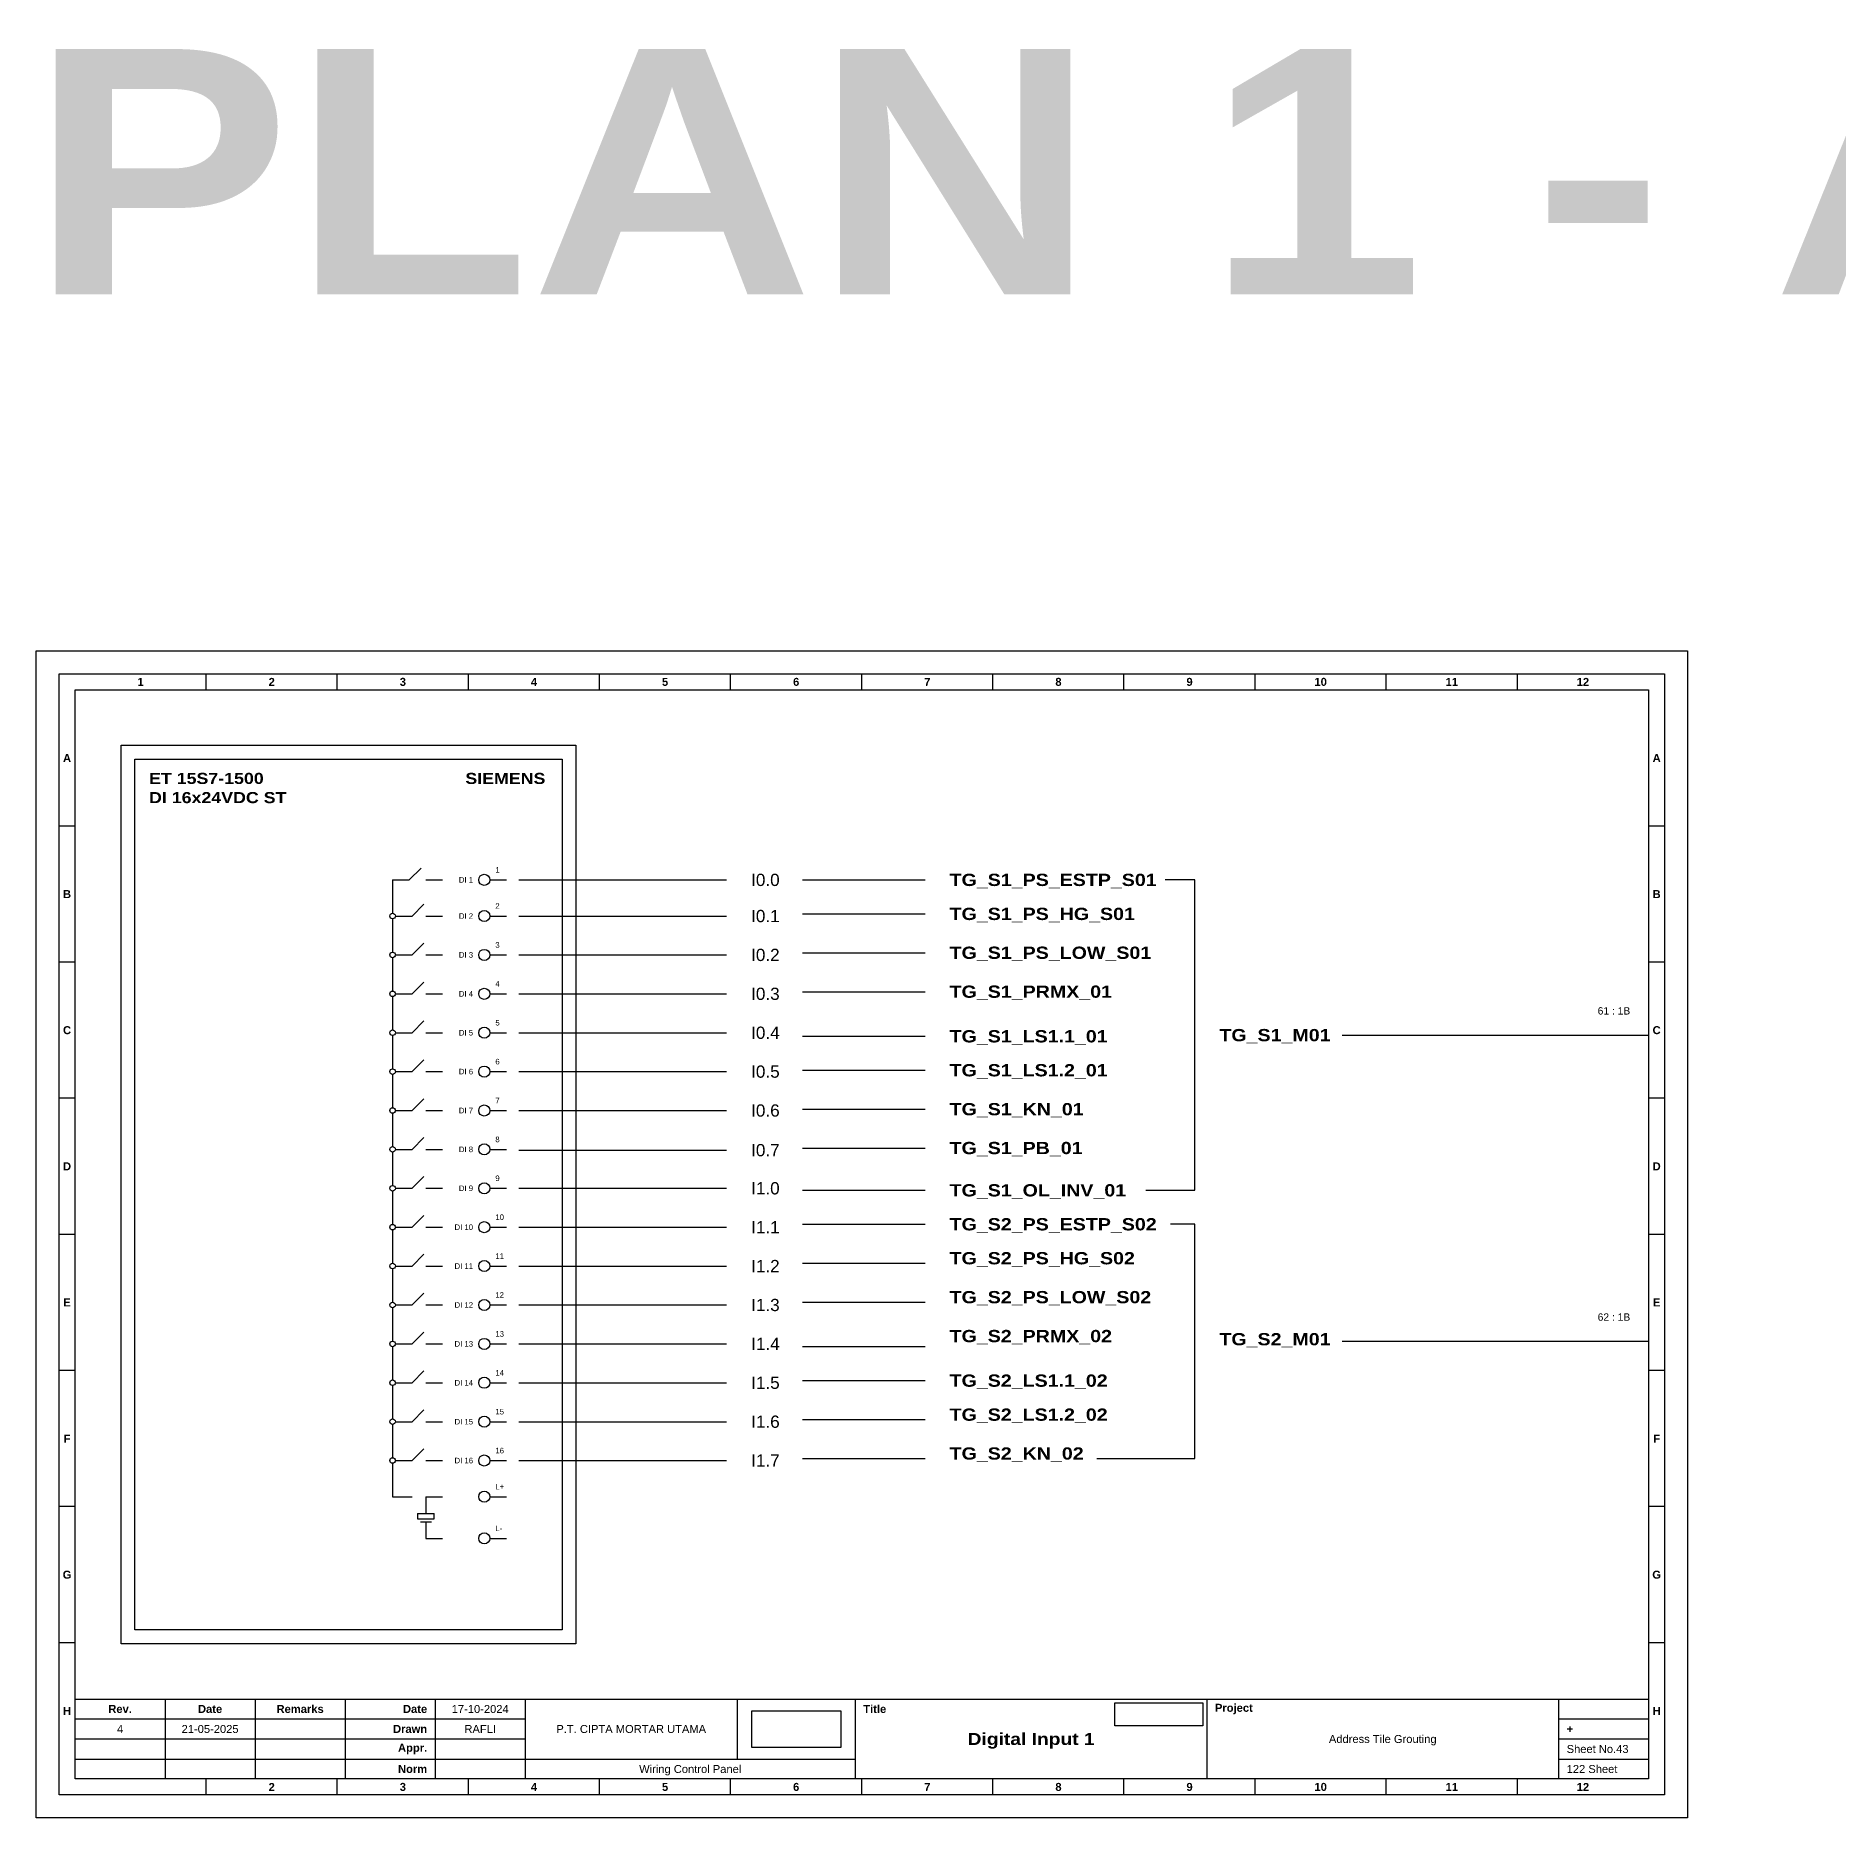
# Model space of a CAD drawing. Header units: centimetres. Extents: x 2030 to 3543, y 1923 to 3402.
# Drawn here: x 2030.3 to 2324.3, y 3111.6 to 3402.3 of the extents above; entities that cross this region are included whole.
import ezdxf
from ezdxf.enums import TextEntityAlignment as Align

# ---------------------------------------------------------------- set-up
doc = ezdxf.new("R2010")
doc.units = ezdxf.units.CM
doc.header["$MEASUREMENT"] = 0
doc.styles.add('Bold', font='ariblk.ttf', dxfattribs={"height": 25.4})
doc.styles.get("Standard").update_dxf_attribs({"font": 'arial.ttf'})
picture_1 = doc.add_image_def('image1.png', size_in_pixel=(2048, 847))
picture_2 = doc.add_image_def('image2.png', size_in_pixel=(2092, 542))

# ---------------------------------------------------------------- blocks, each defined once
blk = doc.blocks.new('KOP MU PROJECT')
at = {"color": 6, "ltscale": 50}
for p, q in [((27.74, 184.05), (27.74, 186.66)), ((49.13, 184.05), (49.13, 186.66)), ((70.51, 184.05), (70.51, 186.66)), ((91.89, 184.05), (91.89, 186.66)), ((113.27, 184.05), (113.27, 186.66)), ((134.66, 184.05), (134.66, 186.66)), ((156.04, 184.05), (156.04, 186.66)), ((177.42, 184.05), (177.42, 186.66)), ((198.8, 184.05), (198.8, 186.66)), ((220.19, 184.05), (220.19, 186.66)), ((241.57, 184.05), (241.57, 186.66)), ((6.36, 161.84), (3.75, 161.84)), ((265.59, 161.84), (262.98, 161.84)), ((6.36, 139.63), (3.75, 139.63)), ((265.59, 139.63), (262.98, 139.63)), ((6.36, 117.42), (3.75, 117.42)), ((265.59, 117.42), (262.98, 117.42)), ((6.36, 95.22), (3.75, 95.22)), ((265.59, 95.22), (262.98, 95.22)), ((6.36, 73.01), (3.75, 73.01)), ((265.59, 73.01), (262.98, 73.01)), ((6.36, 50.8), (3.75, 50.8)), ((265.59, 50.8), (262.98, 50.8)), ((6.36, 28.59), (3.75, 28.59)), ((265.59, 28.59), (262.98, 28.59)), ((27.74, 3.75), (27.74, 6.36)), ((49.13, 3.75), (49.13, 6.36)), ((70.51, 3.75), (70.51, 6.36)), ((91.89, 3.75), (91.89, 6.36)), ((113.27, 3.75), (113.27, 6.36)), ((134.66, 3.75), (134.66, 6.36)), ((156.04, 3.75), (156.04, 6.36)), ((177.42, 3.75), (177.42, 6.36)), ((198.8, 3.75), (198.8, 6.36)), ((220.19, 3.75), (220.19, 6.36)), ((241.57, 3.75), (241.57, 6.36))]:
    blk.add_line(p, q, dxfattribs=at)
at = {"ltscale": 50}
for p, q in [((6.36, 19.41), (262.98, 19.41)), ((21.04, 19.41), (21.04, 6.36)), ((35.72, 19.41), (35.72, 6.36)), ((50.41, 19.41), (50.41, 6.36)), ((65.09, 19.41), (65.09, 6.36)), ((79.77, 19.41), (79.77, 6.36)), ((114.35, 19.41), (114.35, 9.62)), ((133.6, 19.41), (133.6, 6.36)), ((190.95, 19.41), (190.95, 6.36)), ((248.3, 19.41), (248.3, 6.36)), ((6.36, 16.15), (79.77, 16.15)), ((248.3, 16.15), (262.98, 16.15)), ((6.36, 12.89), (79.77, 12.89)), ((248.3, 12.89), (262.98, 12.89)), ((6.36, 9.62), (133.6, 9.62)), ((248.3, 9.62), (262.98, 9.62))]:
    blk.add_line(p, q, dxfattribs=at)
at = {"color": 1, "ltscale": 50}
blk.add_lwpolyline([(269.34, 0), (0, 0), (0, 190.41), (269.34, 190.41)], close=True, dxfattribs=at)
at = {"color": 6, "ltscale": 50}
for points in [[(265.59, 3.75), (3.75, 3.75), (3.75, 186.66), (265.59, 186.66)], [(262.98, 6.36), (6.36, 6.36), (6.36, 184.05), (262.98, 184.05)]]:
    blk.add_lwpolyline(points, close=True, dxfattribs=at)
at = {"ltscale": 50, "char_height": 1.305, "attachment_point": 4}
for s, width, heights, insert in [('\\pxqc;{\\fArial|b1|i0|c0|p34;1}', 21.3825, [2.51], (6.36, 185.36)), ('\\pxqc;{\\fArial|b1|i0|c0|p34;2}', 21.3825, [2.51], (27.74, 185.36)), ('\\pxqc;{\\fArial|b1|i0|c0|p34;3}', 21.3825, [2.51], (49.13, 185.36)), ('\\pxqc;{\\fArial|b1|i0|c0|p34;4}', 21.3825, [2.51], (70.51, 185.36)), ('\\pxqc;{\\fArial|b1|i0|c0|p34;5}', 21.3825, [2.51], (91.89, 185.36)), ('\\pxqc;{\\fArial|b1|i0|c0|p34;6}', 21.3825, [2.51], (113.27, 185.36)), ('\\pxqc;{\\fArial|b1|i0|c0|p34;7}', 21.3825, [2.51], (134.66, 185.36)), ('\\pxqc;{\\fArial|b1|i0|c0|p34;8}', 21.3825, [2.51], (156.04, 185.36)), ('\\pxqc;{\\fArial|b1|i0|c0|p34;9}', 21.3825, [2.51], (177.42, 185.36)), ('\\pxqc;{\\fArial|b1|i0|c0|p34;10}', 21.3825, [2.51], (198.8, 185.36)), ('\\pxqc;{\\fArial|b1|i0|c0|p34;11}', 21.3825, [2.51], (220.19, 185.36)), ('\\pxqc;{\\fArial|b1|i0|c0|p34;12}', 21.3825, [2.51], (241.57, 185.36)), ('\\pxqc;{\\fArial|b1|i0|c0|p34;A}', 2.61, [2.51], (3.75, 172.95)), ('\\pxqc;{\\fArial|b1|i0|c0|p34;A}', 2.61, [2.51], (262.98, 172.95)), ('\\pxqc;{\\fArial|b1|i0|c0|p34;B}', 2.61, [2.51], (3.75, 150.74)), ('\\pxqc;{\\fArial|b1|i0|c0|p34;B}', 2.61, [2.51], (262.98, 150.74)), ('\\pxqc;{\\fArial|b1|i0|c0|p34;C}', 2.61, [2.51], (3.75, 128.53)), ('\\pxqc;{\\fArial|b1|i0|c0|p34;C}', 2.61, [2.51], (262.98, 128.53)), ('\\pxqc;{\\fArial|b1|i0|c0|p34;D}', 2.61, [2.51], (3.75, 106.32)), ('\\pxqc;{\\fArial|b1|i0|c0|p34;D}', 2.61, [2.51], (262.98, 106.32)), ('\\pxqc;{\\fArial|b1|i0|c0|p34;E}', 2.61, [2.51], (3.75, 84.11)), ('\\pxqc;{\\fArial|b1|i0|c0|p34;E}', 2.61, [2.51], (262.98, 84.11)), ('\\pxqc;{\\fArial|b1|i0|c0|p34;F}', 2.61, [2.51], (3.75, 61.9)), ('\\pxqc;{\\fArial|b1|i0|c0|p34;F}', 2.61, [2.51], (262.98, 61.9)), ('\\pxqc;{\\fArial|b1|i0|c0|p34;G}', 2.61, [2.51], (3.75, 39.69)), ('\\pxqc;{\\fArial|b1|i0|c0|p34;G}', 2.61, [2.51], (262.98, 39.69)), ('\\pxqc;{\\fArial|b1|i0|c0|p34;H}', 2.61, [2.51], (3.75, 17.47)), ('\\pxqc;{\\fArial|b1|i0|c0|p34;Rev.}', 14.6811, [2.88], (6.36, 17.78)), ('\\pxqc;{\\fArial|b1|i0|c0|p34;Date}', 14.6811, [2.88], (21.04, 17.78)), ('\\pxqc;{\\fArial|b1|i0|c0|p34;Remarks}', 14.6811, [2.88], (35.72, 17.78)), ('\\pxqr;{\\fArial|b1|i0|c0|p34;Date}', 13.3761, [2.88], (50.41, 17.78)), ('\\pxql;{\\fArial|b1|i0|c0|p34;Title}', 50.2419, [2.88], (134.9, 17.78)), ('\\pxql;{\\fArial|b1|i0|c0|p34;Project}', 50.2419, [2.88], (192.25, 17.78)), ('\\pxqc;{\\fArial|b1|i0|c0|p34;H}', 2.61, [2.51], (262.98, 17.47)), ('\\pxqr;{\\fArial|b1|i0|c0|p34;Drawn}', 13.3761, [2.88], (50.41, 14.52)), ('\\pxql;{\\fArial|b1|i0|c0|p34;+}', 14.6811, [2.88], (249.61, 14.52)), ('\\pxqr;{\\fArial|b1|i0|c0|p34;Appr.}', 13.3761, [2.88], (50.41, 11.26)), ('\\pxqr;{\\fArial|b1|i0|c0|p34;Norm}', 13.3761, [2.88], (50.41, 7.99)), ('\\pxqc;{\\fArial|b1|i0|c0|p34;2}', 21.3825, [2.51], (27.74, 5.06)), ('\\pxqc;{\\fArial|b1|i0|c0|p34;3}', 21.3825, [2.51], (49.13, 5.06)), ('\\pxqc;{\\fArial|b1|i0|c0|p34;4}', 21.3825, [2.51], (70.51, 5.06)), ('\\pxqc;{\\fArial|b1|i0|c0|p34;5}', 21.3825, [2.51], (91.89, 5.06)), ('\\pxqc;{\\fArial|b1|i0|c0|p34;6}', 21.3825, [2.51], (113.27, 5.06)), ('\\pxqc;{\\fArial|b1|i0|c0|p34;7}', 21.3825, [2.51], (134.66, 5.06)), ('\\pxqc;{\\fArial|b1|i0|c0|p34;8}', 21.3825, [2.51], (156.04, 5.06)), ('\\pxqc;{\\fArial|b1|i0|c0|p34;9}', 21.3825, [2.51], (177.42, 5.06)), ('\\pxqc;{\\fArial|b1|i0|c0|p34;10}', 21.3825, [2.51], (198.8, 5.06)), ('\\pxqc;{\\fArial|b1|i0|c0|p34;11}', 21.3825, [2.51], (220.19, 5.06)), ('\\pxqc;{\\fArial|b1|i0|c0|p34;12}', 21.3825, [2.51], (241.57, 5.06))]:
    blk.add_mtext_dynamic_manual_height_columns(s, width=width, gutter_width=0.0326, heights=heights, dxfattribs=dict(at, insert=insert))
at = {"ltscale": 50}
for tag, p in [('DATECREATED', (72.43, 17.78)), ('REV', (13.7, 14.52)), ('REVDATE', (28.38, 14.52)), ('REMARKS', (43.06, 14.52)), ('DRAWN', (72.43, 14.52)), ('COMPANY', (97.06, 14.52)), ('APPR', (72.43, 11.26)), ('PROJECT', (219.62, 12.89)), ('DESCRIPTION', (162.27, 10.03)), ('NORM', (72.43, 7.99)), ('DRAWINGCATEGORY', (106.68, 7.99))]:
    blk.add_attdef(tag, text='', height=1.3, dxfattribs=at).set_placement(p, align=Align.MIDDLE_CENTER)
at = {"ltscale": 50, "style": 'Bold'}
blk.add_attdef('TITLE', text='', height=1.96, dxfattribs=at).set_placement((162.27, 12.89), align=Align.MIDDLE_CENTER)
at = {"ltscale": 50}
for tag, p in [('SHEETNUMBER', (249.61, 11.26)), ('TOTALSHEET', (249.61, 7.99))]:
    blk.add_attdef(tag, text='', height=1.3, dxfattribs=at).set_placement(p, align=Align.MIDDLE_LEFT)
image = blk.add_image(picture_2, insert=(175.94, 15.04), size_in_units=(14.36, 3.72), dxfattribs=at)
image.dxf.flags = 15
image = blk.add_image(picture_1, insert=(116.72, 11.48), size_in_units=(14.5, 6), dxfattribs=at)
image.dxf.flags = 15

msp = doc.modelspace()

# ---------------------------------------------------------------- linework, layer by layer
at = {"ltscale": 50}
for p, q in [((2091.17, 3264.65), (2093.09, 3266.57)), ((2088.45, 3264.65), (2091.17, 3264.65)), ((2088.45, 3264.65), (2088.45, 3259.21)), ((2093.89, 3264.65), (2096.61, 3264.65)), ((2091.62, 3258.75), (2093.55, 3260.68)), ((2088.45, 3258.3), (2088.45, 3252.86)), ((2088.9, 3258.75), (2091.62, 3258.75)), ((2093.89, 3258.75), (2096.61, 3258.75)), ((2088.45, 3251.95), (2088.45, 3246.51)), ((2088.9, 3252.41), (2091.62, 3252.41)), ((2091.62, 3252.41), (2093.55, 3254.33)), ((2093.89, 3252.41), (2096.61, 3252.41)), ((2088.9, 3246.06), (2091.62, 3246.06)), ((2091.62, 3246.06), (2093.55, 3247.98)), ((2093.89, 3246.06), (2096.61, 3246.06)), ((2088.45, 3245.61), (2088.45, 3240.17)), ((2091.62, 3239.71), (2093.55, 3241.64)), ((2088.45, 3239.26), (2088.45, 3233.82)), ((2088.9, 3239.71), (2091.62, 3239.71)), ((2093.89, 3239.71), (2096.61, 3239.71)), ((2091.62, 3233.37), (2093.55, 3235.29)), ((2088.45, 3232.91), (2088.45, 3227.48)), ((2088.9, 3233.37), (2091.62, 3233.37)), ((2093.89, 3233.37), (2096.61, 3233.37)), ((2091.62, 3227.02), (2093.55, 3228.95)), ((2088.45, 3226.57), (2088.45, 3221.13)), ((2088.9, 3227.02), (2091.62, 3227.02)), ((2093.89, 3227.02), (2096.61, 3227.02)), ((2091.62, 3220.68), (2093.55, 3222.6)), ((2088.45, 3220.22), (2088.45, 3214.78)), ((2088.9, 3220.68), (2091.62, 3220.68)), ((2093.89, 3220.68), (2096.61, 3220.68)), ((2088.45, 3213.88), (2088.45, 3208.44)), ((2088.9, 3214.33), (2091.62, 3214.33)), ((2091.62, 3214.33), (2093.55, 3216.25)), ((2093.89, 3214.33), (2096.61, 3214.33)), ((2088.9, 3207.98), (2091.62, 3207.98)), ((2091.62, 3207.98), (2093.55, 3209.91)), ((2093.89, 3207.98), (2096.61, 3207.98)), ((2088.45, 3207.53), (2088.45, 3202.09)), ((2091.62, 3201.64), (2093.55, 3203.56)), ((2088.45, 3201.18), (2088.45, 3195.74)), ((2088.9, 3201.64), (2091.62, 3201.64)), ((2093.89, 3201.64), (2096.61, 3201.64)), ((2091.62, 3195.29), (2093.55, 3197.21)), ((2088.45, 3194.84), (2088.45, 3189.4)), ((2088.9, 3195.29), (2091.62, 3195.29)), ((2093.89, 3195.29), (2096.61, 3195.29)), ((2091.62, 3188.94), (2093.55, 3190.87)), ((2088.45, 3188.49), (2088.45, 3183.05)), ((2088.9, 3188.94), (2091.62, 3188.94)), ((2093.89, 3188.94), (2096.61, 3188.94)), ((2091.62, 3182.6), (2093.55, 3184.52)), ((2088.45, 3182.14), (2088.45, 3176.7)), ((2088.9, 3182.6), (2091.62, 3182.6)), ((2093.89, 3182.6), (2096.61, 3182.6)), ((2088.45, 3175.8), (2088.45, 3170.36)), ((2088.9, 3176.25), (2091.62, 3176.25)), ((2091.62, 3176.25), (2093.55, 3178.17)), ((2093.89, 3176.25), (2096.61, 3176.25)), ((2088.9, 3169.91), (2091.62, 3169.91)), ((2091.62, 3169.91), (2093.55, 3171.83)), ((2093.89, 3169.91), (2096.61, 3169.91)), ((2088.45, 3169.45), (2088.45, 3164.01)), ((2088.45, 3164.01), (2091.62, 3164.01)), ((2093.89, 3164.01), (2096.61, 3164.01)), ((2093.89, 3164.01), (2093.89, 3161.29)), ((2092.53, 3161.29), (2095.25, 3161.29)), ((2092.53, 3161.29), (2092.53, 3160.39)), ((2095.25, 3160.39), (2095.25, 3161.29)), ((2092.53, 3160.39), (2095.25, 3160.39)), ((2092.98, 3159.93), (2094.8, 3159.93)), ((2093.89, 3159.93), (2093.89, 3157.21)), ((2093.89, 3157.21), (2096.61, 3157.21))]:
    msp.add_line(p, q, dxfattribs=at)
at = {"color": 6, "ltscale": 50}
for p, q in [((2104.3, 3264.65), (2107.02, 3264.65)), ((2104.3, 3258.75), (2107.02, 3258.75)), ((2104.3, 3252.41), (2107.02, 3252.41)), ((2104.3, 3246.06), (2107.02, 3246.06)), ((2104.3, 3239.71), (2107.02, 3239.71)), ((2104.3, 3233.37), (2107.02, 3233.37)), ((2104.3, 3227.02), (2107.02, 3227.02)), ((2104.3, 3220.68), (2107.02, 3220.68)), ((2104.3, 3214.33), (2107.02, 3214.33)), ((2104.3, 3207.98), (2107.02, 3207.98)), ((2104.3, 3201.64), (2107.02, 3201.64)), ((2104.3, 3195.29), (2107.02, 3195.29)), ((2104.3, 3188.94), (2107.02, 3188.94)), ((2104.3, 3182.6), (2107.02, 3182.6)), ((2104.3, 3176.25), (2107.02, 3176.25)), ((2104.3, 3169.91), (2107.02, 3169.91)), ((2104.3, 3164.01), (2107.02, 3164.01)), ((2104.3, 3157.21), (2107.02, 3157.21))]:
    msp.add_line(p, q, dxfattribs=at)
at = {"color": 146, "ltscale": 50, "true_color": 0x105689}
for p, q in [((2109.02, 3264.65), (2142.92, 3264.65)), ((2155.29, 3264.65), (2175.29, 3264.65)), ((2219.29, 3264.65), (2214.42, 3264.65)), ((2219.29, 3214), (2219.29, 3264.65)), ((2109.02, 3258.75), (2142.92, 3258.75)), ((2155.29, 3259.1), (2175.29, 3259.1)), ((2109.02, 3252.41), (2142.92, 3252.41)), ((2155.29, 3252.76), (2175.29, 3252.76)), ((2109.02, 3246.06), (2142.92, 3246.06)), ((2155.29, 3246.41), (2175.29, 3246.41)), ((2109.02, 3239.71), (2142.92, 3239.71)), ((2155.29, 3239.13), (2175.29, 3239.13)), ((2243.29, 3239.32), (2293.29, 3239.32)), ((2109.02, 3233.37), (2142.92, 3233.37)), ((2155.29, 3233.59), (2175.29, 3233.59)), ((2109.02, 3227.02), (2142.92, 3227.02)), ((2155.29, 3227.24), (2175.29, 3227.24)), ((2109.02, 3220.55), (2142.92, 3220.55)), ((2155.29, 3220.9), (2175.29, 3220.9)), ((2109.02, 3214.33), (2142.92, 3214.33)), ((2155.29, 3214), (2175.29, 3214)), ((2211.29, 3214), (2219.29, 3214)), ((2109.02, 3207.98), (2142.92, 3207.98)), ((2155.29, 3208.46), (2175.29, 3208.46)), ((2219.29, 3208.46), (2215.29, 3208.46)), ((2219.29, 3170.25), (2219.29, 3208.46)), ((2155.29, 3202.11), (2175.29, 3202.11)), ((2109.02, 3201.64), (2142.92, 3201.64)), ((2109.02, 3195.29), (2142.92, 3195.29)), ((2155.29, 3195.77), (2175.29, 3195.77)), ((2109.02, 3188.94), (2142.92, 3188.94)), ((2155.29, 3188.49), (2175.29, 3188.49)), ((2243.29, 3189.36), (2293.29, 3189.36)), ((2109.02, 3182.6), (2142.92, 3182.6)), ((2155.29, 3182.95), (2175.29, 3182.95)), ((2109.02, 3176.25), (2142.92, 3176.25)), ((2155.29, 3176.6), (2175.29, 3176.6)), ((2109.02, 3169.91), (2142.92, 3169.91)), ((2155.29, 3170.25), (2175.29, 3170.25)), ((2203.29, 3170.25), (2219.29, 3170.25))]:
    msp.add_line(p, q, dxfattribs=at)
at = {"ltscale": 50}
msp.add_lwpolyline([(2044.17, 3286.64), (2118.36, 3286.64), (2118.36, 3140.01), (2044.17, 3140.01)], close=True, dxfattribs=at)
at = {"color": 6, "ltscale": 50}
msp.add_lwpolyline([(2046.44, 3284.37), (2116.09, 3284.37), (2116.09, 3142.28), (2046.44, 3142.28)], close=True, dxfattribs=at)
at = {"color": 6, "ltscale": 500}
for centre in [(2103.4, 3264.65), (2103.4, 3258.75), (2103.4, 3252.41), (2103.4, 3246.06), (2103.4, 3239.71), (2103.4, 3233.37), (2103.4, 3227.02), (2103.4, 3220.68), (2103.4, 3214.33), (2103.4, 3207.98), (2103.4, 3201.64), (2103.4, 3195.29), (2103.4, 3188.94), (2103.4, 3182.6), (2103.4, 3176.25), (2103.4, 3169.91), (2103.4, 3164.01), (2103.4, 3157.21)]:
    msp.add_circle(centre, 0.907, dxfattribs=at)
at = {"ltscale": 500}
for centre in [(2088.45, 3258.75), (2088.45, 3252.41), (2088.45, 3246.06), (2088.45, 3239.71), (2088.45, 3233.37), (2088.45, 3227.02), (2088.45, 3220.68), (2088.45, 3214.33), (2088.45, 3207.98), (2088.45, 3201.64), (2088.45, 3195.29), (2088.45, 3188.94), (2088.45, 3182.6), (2088.45, 3176.25), (2088.45, 3169.91)]:
    msp.add_circle(centre, 0.453, dxfattribs=at)

# ---------------------------------------------------------------- block references
msp.add_blockref('KOP MU PROJECT', (2030.31, 3111.59)).add_auto_attribs({'TITLE': 'Digital Input 1', 'PROJECT': 'Address Tile Grouting', 'COMPANY': 'P.T. CIPTA MORTAR UTAMA', 'DRAWINGCATEGORY': 'Wiring Control Panel', 'DRAWN': 'RAFLI', 'DATECREATED': '17-10-2024', 'REVDATE': '21-05-2025', 'REV': '4', 'SHEETNUMBER': 'Sheet No.43', 'TOTALSHEET': '122 Sheet'})

# ---------------------------------------------------------------- texts
at = {"ltscale": 500, "style": 'Bold'}
msp.add_text('PLAN 1 - Address Tile Grouting', height=40, dxfattribs=at).set_placement((2029.22, 3360.2))
for s, p in [('ET 15S7-1500', (2048.74, 3282.11)), ('DI 16x24VDC ST', (2048.74, 3278.98))]:
    msp.add_text(s, height=1.8132, dxfattribs=at).set_placement(p, align=Align.TOP_LEFT)
msp.add_text('SIEMENS', height=1.813, dxfattribs=at).set_placement((2113.37, 3282.11), align=Align.TOP_RIGHT)
at = {"ltscale": 500}
for s, p in [('1', (2105.21, 3265.55)), ('2', (2105.21, 3259.66)), ('3', (2105.21, 3253.31)), ('4', (2105.21, 3246.97)), ('5', (2105.21, 3240.62)), ('6', (2105.21, 3234.27)), ('7', (2105.21, 3227.93)), ('8', (2105.21, 3221.58)), ('9', (2105.21, 3215.24)), ('10', (2105.21, 3208.89)), ('11', (2105.21, 3202.54)), ('12', (2105.21, 3196.2)), ('13', (2105.21, 3189.85)), ('14', (2105.21, 3183.5)), ('15', (2105.21, 3177.16)), ('16', (2105.21, 3170.81)), ('L+', (2105.21, 3164.92)), ('L-', (2105.21, 3158.12))]:
    msp.add_text(s, height=0.907, dxfattribs=at).set_placement(p, align=Align.BOTTOM_LEFT)
for s, p in [('DI 1', (2101.58, 3264.65)), ('DI 2', (2101.58, 3258.75)), ('DI 3', (2101.58, 3252.41)), ('DI 4', (2101.58, 3246.06)), ('DI 5', (2101.58, 3239.71)), ('DI 6', (2101.58, 3233.37)), ('DI 7', (2101.58, 3227.02)), ('DI 8', (2101.58, 3220.68)), ('DI 9', (2101.58, 3214.33)), ('DI 10', (2101.58, 3207.98)), ('DI 11', (2101.58, 3201.64)), ('DI 12', (2101.58, 3195.29)), ('DI 13', (2101.58, 3188.94)), ('DI 14', (2101.58, 3182.6)), ('DI 15', (2101.58, 3176.25)), ('DI 16', (2101.58, 3169.91))]:
    msp.add_text(s, height=0.907, dxfattribs=at).set_placement(p, align=Align.MIDDLE_RIGHT)
for s, p in [('I0.0', (2146.92, 3264.65)), ('I0.1', (2146.92, 3258.75)), ('I0.2', (2146.92, 3252.41)), ('I0.3', (2146.92, 3246.06)), ('I0.4', (2146.92, 3239.71)), ('I0.5', (2146.92, 3233.37)), ('I0.6', (2146.92, 3227.02)), ('I0.7', (2146.92, 3220.55)), ('I1.0', (2146.92, 3214.33)), ('I1.1', (2146.92, 3207.98)), ('I1.2', (2146.92, 3201.64)), ('I1.3', (2146.92, 3195.29)), ('I1.4', (2146.92, 3188.94)), ('I1.5', (2146.92, 3182.6)), ('I1.6', (2146.92, 3176.25)), ('I1.7', (2146.92, 3169.91))]:
    msp.add_text(s, height=2, dxfattribs=at).set_placement(p, align=Align.MIDDLE_LEFT)
at = {"ltscale": 500, "style": 'Bold'}
for s, p in [('TG_S1_PS_ESTP_S01', (2179.29, 3264.65)), ('TG_S1_PS_HG_S01', (2179.29, 3259.1)), ('TG_S1_PS_LOW_S01', (2179.29, 3252.76)), ('TG_S1_PRMX_01', (2179.29, 3246.41)), ('TG_S1_LS1.1_01', (2179.29, 3239.13)), ('TG_S1_M01', (2223.29, 3239.32)), ('TG_S1_LS1.2_01', (2179.29, 3233.59)), ('TG_S1_KN_01', (2179.29, 3227.24)), ('TG_S1_PB_01', (2179.29, 3220.9)), ('TG_S1_OL_INV_01', (2179.29, 3214)), ('TG_S2_PS_ESTP_S02', (2179.29, 3208.46)), ('TG_S2_PS_HG_S02', (2179.29, 3202.92)), ('TG_S2_PS_LOW_S02', (2179.29, 3196.57)), ('TG_S2_PRMX_02', (2179.29, 3190.22)), ('TG_S2_M01', (2223.29, 3189.71)), ('TG_S2_LS1.1_02', (2179.29, 3182.95)), ('TG_S2_LS1.2_02', (2179.29, 3177.4)), ('TG_S2_KN_02', (2179.29, 3171.06))]:
    msp.add_text(s, height=2, dxfattribs=at).set_placement(p, align=Align.MIDDLE_LEFT)
at = {"ltscale": 500}
for s, p in [('61 : 1B', (2290.29, 3242.32)), ('62 : 1B', (2290.29, 3192.36))]:
    msp.add_text(s, height=1.2, dxfattribs=at).set_placement(p, align=Align.BOTTOM_RIGHT)

doc.saveas('drawing.dxf')
